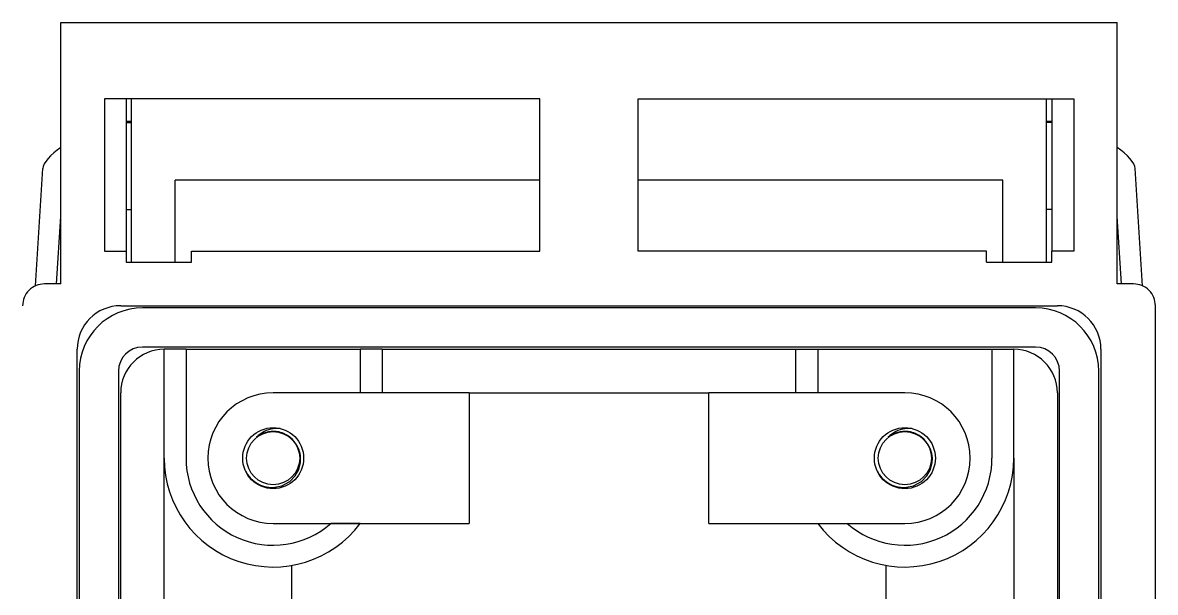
# Model space of a CAD drawing. Header units: millimetres. Extents: x -210 to 210, y -148 to 148.
# Drawn here: x -66.7 to -14.7, y -26.8 to -0.6 of the extents above; entities that cross this region are included whole.
import ezdxf

# ---------------------------------------------------------------- set-up
doc = ezdxf.new("R2010")
doc.units = ezdxf.units.MM
doc.layers.get('0').update_dxf_attribs({"lineweight": 18})

msp = doc.modelspace()

# ---------------------------------------------------------------- linework, layer by layer
at = {"color": 7, "lineweight": 30, "ltscale": 0.3}
for p, q in [((-64.991, -12.625), (-64.991, -0.625)), ((-16.491, -12.625), (-16.491, -0.625))]:
    msp.add_line(p, q, dxfattribs=at)
at = {"color": 7, "lineweight": 30}
for p, q in [((-64.991, -0.625), (-16.491, -0.625)), ((-42.991, -4.125), (-62.991, -4.125)), ((-38.491, -4.125), (-18.491, -4.125)), ((-62.241, -13.625), (-19.241, -13.625)), ((-20.241, -13.725), (-61.241, -13.725)), ((-14.741, -81.626), (-14.741, -13.623)), ((-20.241, -15.525), (-61.241, -15.525)), ((-64.241, -74.625), (-64.241, -15.625)), ((-17.241, -15.625), (-17.241, -74.625)), ((-64.141, -16.625), (-64.141, -73.625)), ((-62.341, -16.625), (-62.341, -73.625)), ((-19.141, -73.625), (-19.141, -16.625)), ((-17.341, -73.625), (-17.341, -16.625)), ((-62.241, -72.625), (-62.241, -17.625)), ((-19.241, -17.625), (-19.241, -72.625))]:
    msp.add_line(p, q, dxfattribs=at)
at = {"color": 7, "lineweight": 30, "ltscale": 0.175}
for p, q in [((-62.991, -4.125), (-62.991, -11.125)), ((-42.991, -11.125), (-42.991, -4.125)), ((-38.491, -11.125), (-38.491, -4.125)), ((-18.491, -4.125), (-18.491, -11.125))]:
    msp.add_line(p, q, dxfattribs=at)
at = {"color": 7, "lineweight": 30, "ltscale": 0.077118}
for p, q in [((-61.991, -4.125), (-61.991, -7.21)), ((-19.491, -4.125), (-19.491, -7.21))]:
    msp.add_line(p, q, dxfattribs=at)
at = {"color": 7, "lineweight": 30, "ltscale": 0.1875}
for p, q in [((-61.741, -11.625), (-61.741, -4.125)), ((-19.741, -11.625), (-19.741, -4.125))]:
    msp.add_line(p, q, dxfattribs=at)
at = {"color": 7, "lineweight": 30, "ltscale": 0.00625}
for p, q in [((-61.741, -5.159), (-61.991, -5.159)), ((-19.491, -5.159), (-19.741, -5.159)), ((-61.991, -5.21), (-61.741, -5.21)), ((-19.491, -5.21), (-19.741, -5.21)), ((-61.991, -9.21), (-61.741, -9.21)), ((-19.491, -9.21), (-19.741, -9.21))]:
    msp.add_line(p, q, dxfattribs=at)
at = {"color": 7, "lineweight": 30, "ltscale": 0.097882}
for p, q in [((-61.991, -7.21), (-61.991, -11.125)), ((-19.491, -7.21), (-19.491, -11.125))]:
    msp.add_line(p, q, dxfattribs=at)
at = {"color": 7, "lineweight": 30, "ltscale": 0.135079}
msp.add_line((-66.158, -12.715), (-65.822, -7.322), dxfattribs=at)
at = {"color": 7, "lineweight": 30, "ltscale": 0.13508}
msp.add_line((-15.325, -12.715), (-15.661, -7.322), dxfattribs=at)
at = {"color": 7, "lineweight": 30, "ltscale": 0.094008}
for p, q in [((-59.741, -11.625), (-59.741, -7.864)), ((-21.741, -11.625), (-21.741, -7.864))]:
    msp.add_line(p, q, dxfattribs=at)
at = {"color": 7, "lineweight": 30, "ltscale": 0.41875}
for p, q in [((-42.991, -7.864), (-59.741, -7.864)), ((-21.741, -7.864), (-38.491, -7.864))]:
    msp.add_line(p, q, dxfattribs=at)
at = {"color": 7, "lineweight": 30, "ltscale": 0.077529}
msp.add_line((-65.185, -12.625), (-64.991, -9.53), dxfattribs=at)
at = {"color": 7, "lineweight": 30, "ltscale": 0.077539}
msp.add_line((-16.298, -12.625), (-16.491, -9.529), dxfattribs=at)
at = {"color": 7, "lineweight": 30, "ltscale": 0.025}
for p, q in [((-62.991, -11.125), (-61.991, -11.125)), ((-18.491, -11.125), (-19.491, -11.125)), ((-59.241, -15.625), (-60.241, -15.625)), ((-50.241, -15.625), (-51.241, -15.625)), ((-31.241, -15.625), (-30.241, -15.625)), ((-22.241, -15.625), (-21.241, -15.625))]:
    msp.add_line(p, q, dxfattribs=at)
at = {"color": 7, "lineweight": 30, "ltscale": 0.0125}
for p, q in [((-61.991, -11.125), (-61.991, -11.625)), ((-58.991, -11.625), (-58.991, -11.125)), ((-22.491, -11.625), (-22.491, -11.125)), ((-19.491, -11.625), (-19.491, -11.125))]:
    msp.add_line(p, q, dxfattribs=at)
at = {"color": 7, "lineweight": 30, "ltscale": 0.4}
for p, q in [((-58.991, -11.125), (-42.991, -11.125)), ((-22.491, -11.125), (-38.491, -11.125)), ((-60.241, -36.625), (-60.241, -20.625)), ((-21.241, -20.625), (-21.241, -36.625))]:
    msp.add_line(p, q, dxfattribs=at)
at = {"color": 7, "lineweight": 30, "ltscale": 0.075}
for p, q in [((-61.991, -11.625), (-58.991, -11.625)), ((-22.491, -11.625), (-19.491, -11.625))]:
    msp.add_line(p, q, dxfattribs=at)
at = {"color": 7, "lineweight": 30, "ltscale": 0.018784}
for p, q in [((-64.991, -12.625), (-65.743, -12.625)), ((-15.74, -12.625), (-16.491, -12.625))]:
    msp.add_line(p, q, dxfattribs=at)
at = {"color": 7, "lineweight": 30, "ltscale": 0.125}
for p, q in [((-60.241, -20.625), (-60.241, -15.625)), ((-59.241, -15.625), (-59.241, -20.625)), ((-22.241, -15.625), (-22.241, -20.625)), ((-21.241, -20.625), (-21.241, -15.625))]:
    msp.add_line(p, q, dxfattribs=at)
at = {"color": 7, "lineweight": 30, "ltscale": 0.2}
for p, q in [((-59.241, -15.625), (-51.241, -15.625)), ((-30.241, -15.625), (-22.241, -15.625))]:
    msp.add_line(p, q, dxfattribs=at)
at = {"color": 7, "lineweight": 30, "ltscale": 0.05}
for p, q in [((-51.241, -15.625), (-51.241, -17.625)), ((-50.241, -15.625), (-50.241, -17.625)), ((-31.241, -17.625), (-31.241, -15.625)), ((-30.241, -15.625), (-30.241, -17.625))]:
    msp.add_line(p, q, dxfattribs=at)
at = {"color": 7, "lineweight": 30, "ltscale": 0.475}
msp.add_line((-50.241, -15.625), (-31.241, -15.625), dxfattribs=at)
at = {"color": 7, "lineweight": 30, "ltscale": 0.225}
for p, q in [((-46.241, -17.625), (-55.241, -17.625)), ((-26.241, -17.625), (-35.241, -17.625)), ((-55.241, -23.625), (-46.241, -23.625)), ((-35.241, -23.625), (-26.241, -23.625))]:
    msp.add_line(p, q, dxfattribs=at)
at = {"color": 7, "lineweight": 30, "ltscale": 0.275}
msp.add_line((-46.241, -17.625), (-35.241, -17.625), dxfattribs=at)
at = {"color": 7, "lineweight": 30, "ltscale": 0.15}
for p, q in [((-46.241, -17.625), (-46.241, -23.625)), ((-35.241, -23.625), (-35.241, -17.625))]:
    msp.add_line(p, q, dxfattribs=at)
at = {"color": 7, "lineweight": 30, "ltscale": 0.033856}
for p, q in [((-51.241, -23.625), (-52.596, -23.625)), ((-30.241, -23.625), (-28.887, -23.625))]:
    msp.add_line(p, q, dxfattribs=at)
at = {"color": 7, "lineweight": 30, "ltscale": 0.064342}
for p, q in [((-54.386, -28.125), (-54.386, -25.551)), ((-27.097, -28.125), (-27.097, -25.551))]:
    msp.add_line(p, q, dxfattribs=at)
at = {"color": 7, "lineweight": 30}
for points in [[(-55.248, -21.967), (-54.847, -21.892), (-54.479, -21.691), (-54.232, -21.44), (-54.065, -21.139), (-53.986, -20.817), (-53.979, -20.625)], [(-26.248, -21.967), (-25.847, -21.892), (-25.479, -21.691), (-25.232, -21.44), (-25.065, -21.139), (-24.986, -20.817), (-24.979, -20.625)]]:
    msp.add_lwpolyline(points, dxfattribs=at)
for centre, radius in [((-55.241, -20.625), 1.4), ((-26.241, -20.625), 1.4), ((-55.241, -20.625), 1.22), ((-26.241, -20.625), 1.22)]:
    msp.add_circle(centre, radius, dxfattribs=at)
for centre, radius, start, end in [((-65.743, -13.623), 0.998, 89.9645, 180.0355), ((-15.739, -13.623), 0.998, 359.9645, 90.0355), ((-62.241, -15.625), 2, 90, 180), ((-61.241, -16.625), 2.9, 90, 180), ((-20.241, -16.625), 2.9, 360, 90), ((-19.241, -15.625), 2, 360, 90), ((-61.241, -16.625), 1.1, 90, 180), ((-20.241, -16.625), 1.1, 360, 90), ((-60.241, -17.625), 2, 90, 180), ((-21.241, -17.625), 2, 360, 90), ((-55.241, -20.625), 3, 90, 270), ((-26.241, -20.625), 3, 270, 90), ((-55.073, -20.538), 1.279, 97.8683, 136.6855), ((-55.241, -20.625), 1.23, 38.1553, 128.3382), ((-55.241, -20.625), 1.229, 38.1548, 128.341), ((-55.054, -20.621), 1.365, 84.1281, 98.182), ((-55.241, -20.625), 1.229, 38.1537, 90.155), ((-55.241, -20.625), 1.229, 38.1537, 90.155), ((-55.241, -20.625), 1.229, 38.1538, 90.155), ((-55.241, -20.625), 1.229, 38.1538, 90.155), ((-55.241, -20.625), 1.229, 38.1539, 90.155), ((-55.241, -20.625), 1.229, 38.1539, 90.155), ((-55.241, -20.625), 1.229, 38.154, 90.155), ((-55.241, -20.625), 1.229, 38.154, 90.155), ((-55.241, -20.625), 1.229, 38.1541, 90.155), ((-55.241, -20.625), 1.229, 38.1541, 90.155), ((-55.241, -20.625), 1.229, 38.1542, 90.155), ((-55.241, -20.625), 1.229, 38.1542, 90.155), ((-55.241, -20.625), 1.229, 38.1543, 90.155), ((-55.241, -20.625), 1.229, 38.1543, 90.155), ((-55.241, -20.625), 1.229, 38.1544, 90.155), ((-55.241, -20.625), 1.229, 38.1544, 90.155), ((-55.241, -20.625), 1.229, 38.1545, 90.155), ((-55.241, -20.625), 1.229, 38.1545, 90.155), ((-55.241, -20.625), 1.229, 38.1546, 90.155), ((-55.241, -20.625), 1.229, 38.1546, 90.155), ((-55.241, -20.625), 1.229, 38.1547, 90.155), ((-55.241, -20.625), 1.229, 38.1547, 90.155), ((-26.073, -20.538), 1.279, 97.8683, 136.6855), ((-26.241, -20.625), 1.23, 38.1553, 128.3382), ((-26.241, -20.625), 1.229, 38.1548, 128.341), ((-26.054, -20.621), 1.365, 84.1281, 98.182), ((-26.241, -20.625), 1.229, 38.1537, 90.155), ((-26.241, -20.625), 1.229, 38.1537, 90.155), ((-26.241, -20.625), 1.229, 38.1538, 90.155), ((-26.241, -20.625), 1.229, 38.1538, 90.155), ((-26.241, -20.625), 1.229, 38.1539, 90.155), ((-26.241, -20.625), 1.229, 38.1539, 90.155), ((-26.241, -20.625), 1.229, 38.154, 90.155), ((-26.241, -20.625), 1.229, 38.154, 90.155), ((-26.241, -20.625), 1.229, 38.1541, 90.155), ((-26.241, -20.625), 1.229, 38.1541, 90.155), ((-26.241, -20.625), 1.229, 38.1542, 90.155), ((-26.241, -20.625), 1.229, 38.1542, 90.155), ((-26.241, -20.625), 1.229, 38.1543, 90.155), ((-26.241, -20.625), 1.229, 38.1543, 90.155), ((-26.241, -20.625), 1.229, 38.1544, 90.155), ((-26.241, -20.625), 1.229, 38.1544, 90.155), ((-26.241, -20.625), 1.229, 38.1545, 90.155), ((-26.241, -20.625), 1.229, 38.1545, 90.155), ((-26.241, -20.625), 1.229, 38.1546, 90.155), ((-26.241, -20.625), 1.229, 38.1546, 90.155), ((-26.241, -20.625), 1.229, 38.1547, 90.155), ((-26.241, -20.625), 1.229, 38.1547, 90.155), ((-55.223, -20.672), 1.245, 2.1878, 40.4046), ((-26.223, -20.672), 1.245, 2.1878, 40.4046), ((-55.241, -20.625), 5, 180, 323.1301), ((-55.241, -20.625), 4, 180, 311.4096), ((-26.241, -20.625), 5, 216.8699, 0), ((-26.241, -20.625), 4, 228.5904, 360), ((-55.286, -20.598), 1.37, 206.0634, 271.5923), ((-26.286, -20.598), 1.37, 206.0634, 271.5923)]:
    msp.add_arc(centre, radius, start, end, dxfattribs=at)
for centre, major_axis, start_param, end_param in [((-64.782, -6.723), (1.011, 0.715), 1.537653, 2.874778), ((-16.701, -6.723), (-1.011, 0.715), 3.408407, 4.745532)]:
    msp.add_ellipse(centre, major_axis=major_axis, ratio=0.339433, start_param=start_param, end_param=end_param, dxfattribs=at)

doc.saveas('drawing.dxf')
